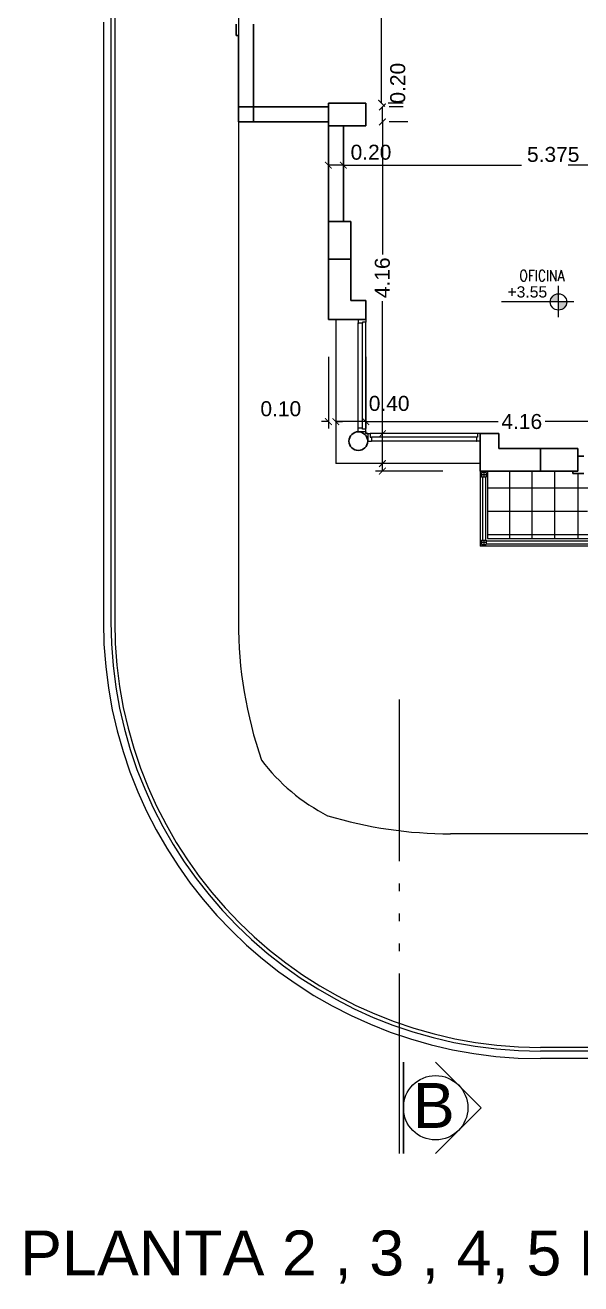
# Model space of a CAD drawing. Header units: millimetres. Extents: x 1578 to 2210, y 899 to 1032.
# Drawn here: x 1729.61 to 1737.02, y 975.7 to 992.49 of the extents above; entities that cross this region are included whole.
import ezdxf

# ---------------------------------------------------------------- set-up
doc = ezdxf.new("R2010")
doc.units = ezdxf.units.MM
doc.linetypes.add('ACAD_ISO05W100', pattern=[36, 24, -3, 0, -3, 0, -3, 0, -3])
for name, color, linetype, lineweight in [('CARPINTERIA', 7, 'Continuous', 18), ('COTAS', 7, 'Continuous', 15), ('ESTRUCTURA', 3, 'Continuous', 30), ('LINEA DE CORTE', 7, 'ACAD_ISO05W100', 60), ('MUROS', 1, 'Continuous', 30), ('PISOS', 9, 'Continuous', 9), ('SANITARIOS', 7, 'Continuous', 20), ('TRAMAS', 7, 'Continuous', 15), ('UMBRALES', 7, 'Continuous', 18)]:
    doc.layers.add(name, color=color, linetype=linetype, lineweight=lineweight)
doc.styles.add('ROMANS', font='romans', dxfattribs={"height": 0.06})
doc.styles.add('STYLE1', font='ARIAL.TTF')
doc.dimstyles.get("Standard").update_dxf_attribs({"dimscale": 0, "dimtxt": 0.2, "dimasz": 0.09, "dimexe": 0.09, "dimexo": 0.5, "dimgap": 0.05, "dimtad": 0, "dimzin": 0, "dimdsep": 46, "dimtxsty": 'STYLE1', "dimblk1": 'ARCHTICK', "dimblk2": 'ARCHTICK', "dimsah": 1, "dimcen": 0, "dimadec": 0, "dimazin": 0, "dimtfac": 1, "dimtofl": 0, "dimtmove": 2, "dimatfit": 3, "dimldrblk": 'ARCHTICK', "dimfxl": 1, "dimtolj": 1, "dimtzin": 0, "dimarcsym": 0})

# ---------------------------------------------------------------- blocks, each defined once
blk = doc.blocks.new('_ARCHTICK')
at = {"color": 0, "linetype": 'ByBlock', "const_width": 0.15}
blk.add_lwpolyline([(-0.5, -0.5), (0.5, 0.5)], dxfattribs=at)
blk = doc.blocks.new('*D134')
at = {"layer": 'DEFPOINTS', "color": 0}
for p in [(1734.154, 996.735), (1734.154, 991.452), (1734.364, 991.452)]:
    blk.add_point(p, dxfattribs=at)
at = {"layer": 'TRAMAS', "color": 0, "lineweight": -2}
for p, q in [((1734.364, 996.735), (1734.364, 994.403)), ((1734.654, 996.735), (1734.454, 996.735)), ((1734.364, 991.452), (1734.364, 993.783)), ((1734.654, 991.452), (1734.454, 991.452))]:
    blk.add_line(p, q, dxfattribs=at)
at = {"layer": 'TRAMAS', "color": 0, "lineweight": -2, "xscale": 0.09, "yscale": 0.09, "zscale": 0.09}
for p, rotation in [((1734.364, 996.735), 90), ((1734.364, 991.452), 270)]:
    blk.add_blockref('_ARCHTICK', p, dxfattribs=dict(at, rotation=rotation))
at = {"layer": 'TRAMAS', "color": 0, "insert": (1734.364, 994.093), "char_height": 0.2, "attachment_point": 5, "rotation": 90, "style": 'STYLE1'}
blk.add_mtext('\\A1;5.28', dxfattribs=at)

msp = doc.modelspace()

# ---------------------------------------------------------------- hatches: boundary and pattern name
at = {"layer": 'COTAS', "ltscale": 0.1}
h = msp.add_hatch(color=256, dxfattribs=at)
h.paths.add_polyline_path([(1736.724, 988.8), (1736.833, 988.8, -0.414214), (1736.724, 988.691)])
h.paths.add_polyline_path([(1736.724, 988.909), (1736.724, 988.8), (1736.616, 988.8, -0.414214)])

# ---------------------------------------------------------------- linework, layer by layer
at = {"color": 0, "linetype": 'ByBlock', "const_width": 0.0135}
for points in [[(1734.33, 991.357), (1734.42, 991.447)], [(1734.42, 991.247), (1734.33, 991.157)], [(1733.699, 990.581), (1733.609, 990.671)], [(1733.899, 990.581), (1733.809, 990.671)], [(1733.809, 990.671), (1733.899, 990.581)], [(1733.609, 987.248), (1733.699, 987.158)], [(1733.799, 987.158), (1733.709, 987.248)], [(1733.799, 987.158), (1733.709, 987.248)], [(1734.109, 987.248), (1734.199, 987.158)], [(1734.33, 986.997), (1734.42, 987.087)], [(1734.42, 986.687), (1734.33, 986.597)], [(1734.33, 986.597), (1734.42, 986.687)], [(1734.42, 986.587), (1734.33, 986.497)]]:
    msp.add_lwpolyline(points, dxfattribs=at)
at = {"layer": 'CARPINTERIA'}
for p, q in [((1734.054, 988.567), (1734.054, 988.522)), ((1734.154, 988.567), (1734.054, 988.567)), ((1734.054, 987.112), (1734.054, 988.522)), ((1734.109, 988.517), (1734.059, 988.517)), ((1734.109, 988.532), (1734.109, 988.517)), ((1734.154, 988.532), (1734.109, 988.532)), ((1734.109, 987.117), (1734.109, 988.517)), ((1734.154, 988.567), (1734.154, 988.532)), ((1734.154, 987.102), (1734.154, 988.532)), ((1734.054, 987.067), (1734.054, 987.112)), ((1734.154, 987.067), (1734.054, 987.067)), ((1734.109, 987.117), (1734.059, 987.117)), ((1734.109, 987.102), (1734.109, 987.117)), ((1734.154, 987.102), (1734.109, 987.102)), ((1734.154, 987.067), (1734.154, 987.102)), ((1734.179, 987.042), (1734.214, 987.042)), ((1734.179, 987.042), (1734.179, 986.942)), ((1735.644, 987.042), (1734.214, 987.042)), ((1734.214, 987.042), (1734.214, 986.997)), ((1734.214, 986.997), (1734.229, 986.997)), ((1735.629, 986.997), (1734.229, 986.997)), ((1734.229, 986.997), (1734.229, 986.947)), ((1735.629, 986.997), (1735.629, 986.947)), ((1735.644, 986.997), (1735.629, 986.997)), ((1735.679, 987.042), (1735.644, 987.042)), ((1735.644, 987.042), (1735.644, 986.997)), ((1735.679, 987.042), (1735.679, 986.942)), ((1734.179, 986.942), (1734.224, 986.942)), ((1735.634, 986.942), (1734.224, 986.942)), ((1735.679, 986.942), (1735.634, 986.942))]:
    msp.add_line(p, q, dxfattribs=at)
for centre, start, end in [((1734.059, 988.522), 180, 270), ((1734.059, 987.112), 90, 180), ((1734.224, 986.947), 270, 0), ((1735.634, 986.947), 180, 270)]:
    msp.add_arc(centre, 0.005, start, end, dxfattribs=at)
at = {"layer": 'COTAS', "ltscale": 0.05}
for p, q in [((1734.375, 991.202), (1734.375, 991.402)), ((1734.654, 991.402), (1734.465, 991.402)), ((1734.654, 991.402), (1734.465, 991.402)), ((1734.375, 991.202), (1734.375, 989.435)), ((1734.714, 991.202), (1734.465, 991.202)), ((1734.714, 991.202), (1734.465, 991.202)), ((1733.654, 990.652), (1733.654, 990.536)), ((1733.654, 990.652), (1733.654, 990.536)), ((1733.854, 990.626), (1733.654, 990.626)), ((1733.854, 990.652), (1733.854, 990.536)), ((1733.854, 990.652), (1733.854, 990.536)), ((1733.854, 990.626), (1736.231, 990.626)), ((1739.229, 990.626), (1736.851, 990.626)), ((1734.375, 987.042), (1734.375, 988.808)), ((1733.654, 988.067), (1733.654, 987.113)), ((1733.754, 988.067), (1733.754, 987.113)), ((1733.754, 988.067), (1733.754, 987.113)), ((1734.154, 988.067), (1734.154, 987.113)), ((1734.154, 988.067), (1734.154, 987.113)), ((1733.654, 987.203), (1733.564, 987.203)), ((1733.754, 987.203), (1733.844, 987.203)), ((1734.154, 987.203), (1733.754, 987.203)), ((1734.154, 987.203), (1735.92, 987.203)), ((1738.314, 987.203), (1736.548, 987.203)), ((1734.375, 986.642), (1734.375, 987.042)), ((1734.714, 987.042), (1734.465, 987.042)), ((1734.714, 987.042), (1734.465, 987.042)), ((1735.179, 986.642), (1734.285, 986.642)), ((1735.179, 986.642), (1734.285, 986.642)), ((1735.179, 986.542), (1734.285, 986.542)), ((1734.375, 986.542), (1734.375, 986.642))]:
    msp.add_line(p, q, dxfattribs=at)
at = {"layer": 'COTAS', "ltscale": 0.1}
for p, q in [((1736.724, 988.597), (1736.724, 989.016)), ((1736.928, 988.8), (1735.962, 988.8))]:
    msp.add_line(p, q, dxfattribs=at)
for centre, radius in [((1736.724, 988.8), 0.109), ((1735.085, 978.046), 0.43)]:
    msp.add_circle(centre, radius, dxfattribs=at)
at = {"layer": 'ESTRUCTURA', "ltscale": 0.05}
for p, q in [((1732.454, 991.402), (1732.454, 991.202)), ((1732.654, 991.402), (1732.454, 991.402)), ((1732.654, 991.202), (1732.654, 991.402)), ((1733.654, 991.452), (1733.654, 991.152)), ((1734.154, 991.452), (1733.654, 991.452)), ((1734.154, 991.152), (1734.154, 991.452)), ((1732.454, 991.202), (1732.654, 991.202)), ((1733.654, 991.152), (1734.154, 991.152)), ((1733.954, 989.872), (1733.654, 989.872)), ((1733.654, 989.872), (1733.654, 989.372)), ((1733.954, 989.372), (1733.954, 989.872)), ((1733.654, 989.372), (1733.954, 989.372)), ((1736.484, 986.842), (1736.484, 986.542)), ((1736.984, 986.842), (1736.484, 986.842)), ((1736.984, 986.542), (1736.984, 986.842)), ((1736.484, 986.542), (1736.984, 986.542))]:
    msp.add_line(p, q, dxfattribs=at)
at = {"layer": 'ESTRUCTURA', "ltscale": 0.1}
msp.add_circle((1734.054, 986.942), 0.125, dxfattribs=at)
at = {"layer": 'LINEA DE CORTE', "lineweight": -2, "ltscale": 0.1}
msp.add_line((1734.605, 977.437), (1734.605, 983.495), dxfattribs=at)
at = {"layer": 'MUROS'}
for p, q in [((1732.424, 992.507), (1732.424, 992.357)), ((1732.654, 992.507), (1732.654, 991.402)), ((1732.454, 992.357), (1732.424, 992.357)), ((1732.454, 992.357), (1732.454, 991.202)), ((1733.654, 991.402), (1732.654, 991.402)), ((1733.654, 991.202), (1732.454, 991.202)), ((1733.654, 991.152), (1733.654, 989.872)), ((1733.854, 991.152), (1733.854, 989.872)), ((1733.654, 989.372), (1733.654, 988.567)), ((1733.954, 989.372), (1733.954, 988.817)), ((1734.154, 988.817), (1733.954, 988.817)), ((1734.154, 988.817), (1734.154, 988.567)), ((1734.154, 988.567), (1733.654, 988.567)), ((1734.154, 987.067), (1734.154, 987.042)), ((1734.179, 987.042), (1734.154, 987.042)), ((1735.929, 987.042), (1735.679, 987.042)), ((1735.679, 987.042), (1735.679, 986.542)), ((1735.929, 987.042), (1735.929, 986.842)), ((1736.484, 986.842), (1735.929, 986.842)), ((1737.064, 986.742), (1736.984, 986.742)), ((1736.484, 986.542), (1735.679, 986.542)), ((1736.914, 986.542), (1736.914, 986.512)), ((1737.064, 986.512), (1736.914, 986.512))]:
    msp.add_line(p, q, dxfattribs=at)
at = {"layer": 'MUROS', "color": 0, "ltscale": 0.15}
for p, q in [((1734.655, 977.437), (1734.655, 978.654)), ((1735.085, 978.654), (1735.693, 978.046)), ((1735.085, 977.437), (1735.693, 978.046))]:
    msp.add_line(p, q, dxfattribs=at)
at = {"layer": 'PISOS', "ltscale": 0.05}
for p, q in [((1736.073, 985.642), (1736.073, 986.542)), ((1736.373, 985.642), (1736.373, 986.542)), ((1736.673, 985.642), (1736.673, 986.542)), ((1736.986, 985.642), (1736.986, 986.512)), ((1737.173, 986.315), (1735.779, 986.315)), ((1737.109, 986.002), (1735.779, 986.002)), ((1738.314, 985.69), (1735.779, 985.69))]:
    msp.add_line(p, q, dxfattribs=at)
at = {"layer": 'SANITARIOS'}
for p, q in [((1735.699, 986.522), (1735.699, 986.462)), ((1735.759, 986.522), (1735.699, 986.522)), ((1735.759, 986.492), (1735.699, 986.492)), ((1735.729, 986.522), (1735.729, 986.462)), ((1735.759, 986.522), (1735.759, 986.462)), ((1735.759, 986.462), (1735.699, 986.462)), ((1735.709, 986.462), (1735.709, 985.622)), ((1735.749, 986.462), (1735.749, 985.622)), ((1735.699, 985.622), (1735.699, 985.562)), ((1735.699, 985.622), (1735.759, 985.622)), ((1735.699, 985.592), (1735.759, 985.592)), ((1735.699, 985.562), (1735.759, 985.562)), ((1735.729, 985.622), (1735.729, 985.562)), ((1735.759, 985.622), (1735.759, 985.562)), ((1735.759, 985.612), (1738.224, 985.612)), ((1735.759, 985.572), (1738.224, 985.572))]:
    msp.add_line(p, q, dxfattribs=at)
at = {"layer": 'TRAMAS'}
for p, q in [((1730.754, 1006.702), (1730.754, 992.48)), ((1730.804, 1006.702), (1730.804, 992.458)), ((1732.454, 996.752), (1732.454, 984.532)), ((1730.754, 992.48), (1730.754, 985.38)), ((1730.804, 992.458), (1730.804, 985.358)), ((1730.754, 985.38), (1730.754, 984.532)), ((1730.804, 985.358), (1730.804, 984.532)), ((1747.704, 981.702), (1735.284, 981.702)), ((1741.783, 978.852), (1736.484, 978.852)), ((1741.761, 978.802), (1736.484, 978.802))]:
    msp.add_line(p, q, dxfattribs=at)
for centre, radius, start, end in [((1736.484, 984.532), 5.73, 180, 270), ((1736.484, 984.532), 5.68, 180, 270), ((1738.134, 984.532), 5.68, 180, 198.9608), ((1734.808, 984.222), 2.558, 216.8891, 242.9563), ((1735.284, 987.382), 5.68, 253.2292, 270)]:
    msp.add_arc(centre, radius, start, end, dxfattribs=at)
at = {"layer": 'UMBRALES'}
for p, q in [((1730.654, 992.532), (1730.654, 985.432)), ((1735.679, 986.542), (1735.679, 985.542)), ((1735.779, 986.542), (1735.779, 985.642)), ((1738.314, 985.542), (1735.679, 985.542)), ((1735.779, 985.642), (1738.314, 985.642)), ((1730.654, 985.432), (1730.654, 984.532)), ((1741.709, 978.702), (1736.484, 978.702))]:
    msp.add_line(p, q, dxfattribs=at)
at = {"layer": 'UMBRALES', "ltscale": 0.1}
for p in [(1733.754, 988.567), (1735.679, 986.642)]:
    msp.add_line(p, (1733.754, 986.642), dxfattribs=at)
at = {"layer": 'UMBRALES'}
msp.add_arc((1736.484, 984.532), 5.83, 180, 270, dxfattribs=at)

# ---------------------------------------------------------------- block references
at = {"layer": 'COTAS', "ltscale": 0.05, "yscale": 0.08999999999999986, "zscale": 0.09}
for p, xscale, rotation in [((1734.375, 991.402), -0.08999999999999986, 90), ((1734.375, 991.202), -0.08999999999999986, 270), ((1733.654, 990.626), -0.09000000000014552, 180), ((1734.375, 987.042), -0.08999999999999986, 90)]:
    msp.add_blockref('_ARCHTICK', p, dxfattribs=dict(at, xscale=xscale, rotation=rotation))
at = {"layer": 'COTAS', "ltscale": 0.05, "xscale": -0.09000000000014552, "yscale": 0.08999999999999986, "zscale": 0.09}
msp.add_blockref('_ARCHTICK', (1734.154, 987.203), dxfattribs=at)

# ---------------------------------------------------------------- texts
at = {"layer": 'COTAS', "style": 'STYLE1'}
msp.add_text('0.20', height=0.2, rotation=90, dxfattribs=at).set_placement((1734.679, 991.447))
for s, height, p in [('0.20', 0.2, (1733.951, 990.698)), ('5.375', 0.2, (1736.304, 990.669)), ('+3.55', 0.15, (1736.043, 988.859)), ('0.40', 0.2, (1734.193, 987.346)), ('0.10', 0.2, (1732.748, 987.275))]:
    msp.add_text(s, height=height, dxfattribs=at).set_placement(p)
at = {"layer": 'COTAS', "style": 'ROMANS', "width": 0.8}
msp.add_text('OFICINA', height=0.15, dxfattribs=at).set_placement((1736.202, 989.076))
at = {"layer": 'COTAS', "ltscale": 0.05, "insert": (1734.375, 989.122), "char_height": 0.2, "attachment_point": 5, "rotation": 90, "style": 'STYLE1'}
msp.add_mtext('\\A1;4.16', dxfattribs=at)
at = {"layer": 'COTAS', "ltscale": 0.05, "insert": (1736.234, 987.203), "char_height": 0.2, "attachment_point": 5, "style": 'STYLE1'}
msp.add_mtext('\\A1;4.16', dxfattribs=at)
at = {"layer": 'MUROS', "color": 0, "ltscale": 0.15, "style": 'STYLE1'}
msp.add_text('B', height=0.6, dxfattribs=at).set_placement((1734.781, 977.777))
at = {"layer": 'MUROS', "color": 0, "style": 'STYLE1'}
msp.add_text('PLANTA 2 , 3 , 4, 5 PISO', height=0.6, dxfattribs=at).set_placement((1729.542, 975.808))

# ---------------------------------------------------------------- dimensions: what is measured, and where the dimension line sits
at = {"layer": 'TRAMAS'}
dim = msp.add_linear_dim(base=(1734.364, 991.452), p1=(1734.154, 996.735), p2=(1734.154, 991.452), angle=90, dimstyle='Standard', override={"dimscale": 1}, dxfattribs=at)
dim.commit()
dim.dimension.update_dxf_attribs({"geometry": '*D134', "text_midpoint": (1734.364, 994.093)})

doc.saveas('drawing.dxf')
